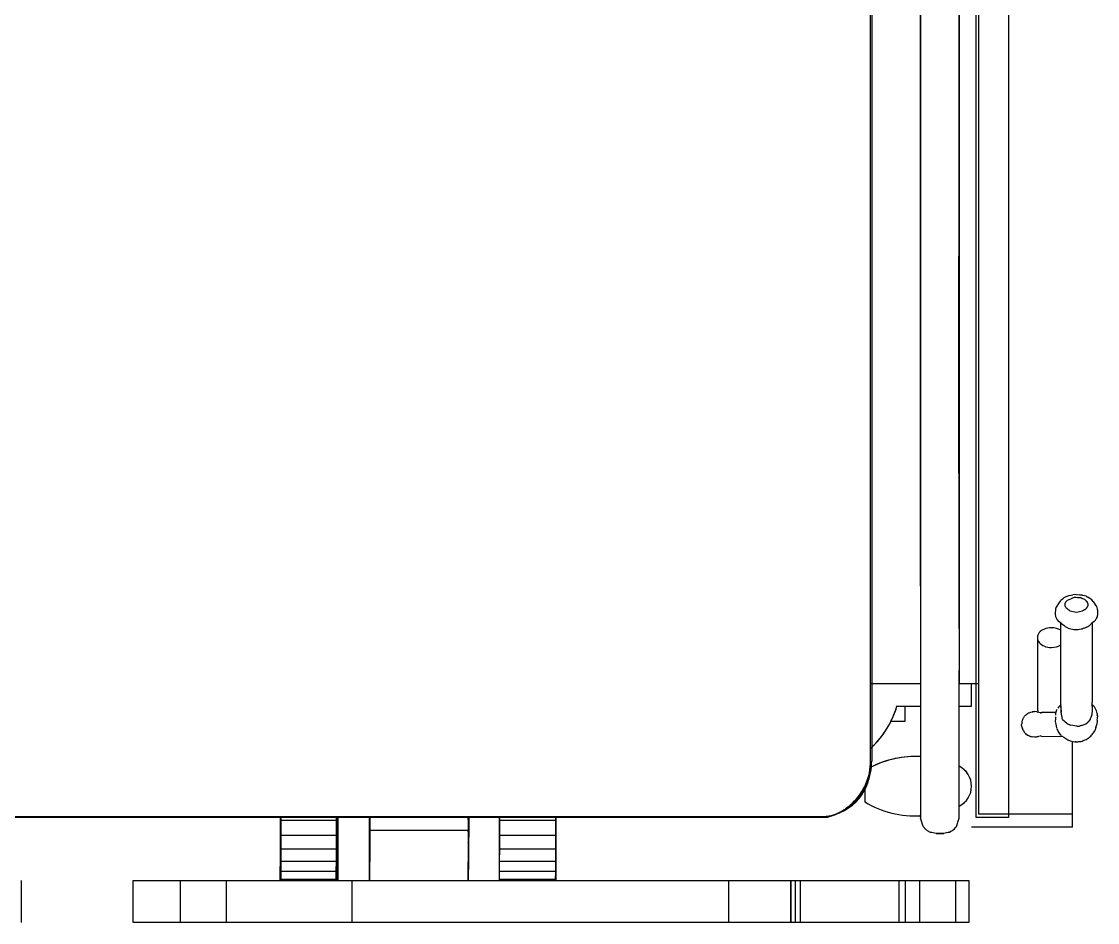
# Model space of a CAD drawing. Extents: x 2733443 to 3206532, y -1516114 to -1264405.
# Drawn here: x 3017812 to 3018648, y -1501226 to -1500525 of the extents above; entities that cross this region are included whole.
import ezdxf

# ---------------------------------------------------------------- set-up
doc = ezdxf.new("R2010")
doc.units = 0
doc.header["$MEASUREMENT"] = 0
doc.linetypes.add('1', pattern=[0, 0, 0])
doc.layers.get('0').update_dxf_attribs({"color": 250, "linetype": '1'})
doc.layers.add('furniture', color=33, linetype='Continuous')

# ---------------------------------------------------------------- blocks, each defined once
blk = doc.blocks.new('EQUIPMENT')
at = {"layer": 'furniture'}
for p, q in [((-13037.21, 2014.16), (-13037.21, 1022.27)), ((-13039.04, 1019.53), (-13039.04, 2006.51)), ((-13013.86, 2006.51), (-13013.86, 1019.53)), ((-13121.48, 1967.51), (-13121.48, 1058.53)), ((-13121.17, 1063.47), (-13121.17, 1962.57)), ((-13120.31, 1962.57), (-13120.31, 1063.47)), ((-13082.27, 1249.35), (-13082.27, 1654.14)), ((-13082.27, 1654.14), (-13082.27, 1629.46)), ((-13082.27, 1629.46), (-13082.27, 1654.14)), ((-13082.27, 1654.14), (-13082.27, 1270.88)), ((-13082.27, 1298.03), (-13082.27, 1654.14)), ((-13082.27, 1654.14), (-13082.27, 1222.21)), ((-13082.27, 1592.29), (-13082.27, 1654.14)), ((-13052.32, 1654.14), (-13052.32, 1603.98)), ((-13052.32, 1270.88), (-13052.32, 1654.14)), ((-13052.32, 1654.14), (-13052.32, 1249.35)), ((-13052.32, 1602.49), (-13052.32, 1654.14)), ((-13052.32, 1654.14), (-13052.32, 1592.29)), ((-13052.32, 1228.14), (-13052.32, 1654.11)), ((-13082.27, 1643.29), (-13082.27, 1612.48)), ((-13052.38, 1608.67), (-13052.32, 1634.18)), ((-13052.32, 1634.18), (-13052.38, 1303.95)), ((-13082.27, 1629.46), (-13082.27, 1604.79)), ((-13082.27, 1604.79), (-13082.27, 1629.46)), ((-13082.27, 1612.48), (-13082.27, 1302.66)), ((-13082.27, 1607.74), (-13082.27, 1594.26)), ((-13082.27, 1288.32), (-13082.27, 1607.74)), ((-13052.45, 1304.16), (-13052.38, 1608.67)), ((-13082.27, 1604.79), (-13082.27, 1602.78)), ((-13082.27, 1602.78), (-13082.27, 1604.79)), ((-13082.27, 1602.78), (-13082.27, 1600.77)), ((-13082.27, 1600.77), (-13082.27, 1602.78)), ((-13082.27, 1600.77), (-13082.27, 1598.76)), ((-13082.27, 1598.76), (-13082.27, 1600.77)), ((-13082.27, 1598.76), (-13082.27, 1596.75)), ((-13082.27, 1596.75), (-13082.27, 1598.76)), ((-13052.32, 1603.98), (-13052.32, 1274.82)), ((-13052.32, 1271.85), (-13052.32, 1602.49)), ((-13082.27, 1594.26), (-13082.27, 1301.78)), ((-13082.27, 1251.43), (-13082.27, 1592.29)), ((-13052.32, 1592.29), (-13052.32, 1251.43)), ((-13082.27, 1302.66), (-13082.27, 1271.85)), ((-13082.27, 1301.78), (-13082.27, 1288.3)), ((-13082.27, 1220.92), (-13082.27, 1298.03)), ((-13052.49, 1287.31), (-13052.45, 1304.16)), ((-13052.38, 1303.95), (-13052.45, 1253.76)), ((-13082.27, 1247.9), (-13082.27, 1288.32)), ((-13082.27, 1288.3), (-13082.27, 1274.82)), ((-13082.27, 1274.82), (-13082.27, 1247.88)), ((-13082.27, 1271.85), (-13082.27, 1209.41)), ((-13052.32, 1247.88), (-13052.32, 1274.82)), ((-13052.32, 1274.82), (-13052.32, 1234.43)), ((-13052.32, 1274.82), (-13052.32, 1261.35)), ((-13052.32, 1251.02), (-13052.32, 1271.85)), ((-13082.27, 1270.88), (-13082.27, 1199.47)), ((-13052.32, 1166.61), (-13052.32, 1270.88)), ((-13052.32, 1261.35), (-13052.32, 1247.87)), ((-13082.27, 1199.47), (-13082.27, 1251.43)), ((-13082.27, 1199.47), (-13082.27, 1249.35)), ((-13082.27, 1207.47), (-13082.27, 1247.9)), ((-13082.27, 1247.88), (-13082.27, 1220.94)), ((-13052.32, 1251.43), (-13052.32, 1194.38)), ((-13052.32, 1230.19), (-13052.32, 1251.02)), ((-13052.32, 1249.35), (-13052.32, 1123.56)), ((-13052.32, 1220.94), (-13052.32, 1247.88)), ((-13052.32, 1247.87), (-13052.32, 1234.39)), ((-13052.32, 1234.43), (-13052.32, 1194.04)), ((-13052.32, 1234.39), (-13052.32, 1220.92)), ((-13052.32, 1209.36), (-13052.32, 1230.19)), ((-13082.27, 1222.21), (-13082.27, 1199.47)), ((-13052.39, 1229.41), (-13052.32, 1229.79)), ((-13052.36, 1226.02), (-13052.38, 1225.2)), ((-13052.34, 1227.08), (-13052.36, 1226.02)), ((-13052.32, 1228.14), (-13052.34, 1227.08)), ((-13052.32, 1229.79), (-13052.32, 1229.38)), ((-13052.32, 1211.49), (-13052.32, 1229.44)), ((-13052.32, 1229.44), (-13052.32, 1229.11)), ((-13052.32, 1229.38), (-13052.32, 1228.97)), ((-13052.32, 1229.11), (-13052.32, 1228.79)), ((-13052.32, 1228.97), (-13052.32, 1228.55)), ((-13052.32, 1228.79), (-13052.32, 1228.46)), ((-13052.32, 1228.55), (-13052.32, 1228.14)), ((-13052.32, 1228.46), (-13052.32, 1228.14)), ((-13052.32, 1228.14), (-13052.32, 1211)), ((-13052.32, 1222.19), (-13052.32, 1227.08)), ((-13052.32, 1227.08), (-13052.32, 1211)), ((-13052.32, 1210.52), (-13052.32, 1227.08)), ((-13052.32, 1166.61), (-13052.32, 1222.19)), ((-13082.27, 1220.94), (-13082.27, 1199.47)), ((-13082.27, 1199.47), (-13082.27, 1220.92)), ((-13052.32, 1194), (-13052.32, 1220.94)), ((-13052.32, 1220.92), (-13052.32, 1191.4)), ((-13082.27, 1209.41), (-13082.27, 1199.47)), ((-13082.27, 1199.47), (-13082.27, 1207.47)), ((-13052.32, 1193.55), (-13052.32, 1211.49)), ((-13052.32, 1211), (-13052.32, 1193.87)), ((-13052.32, 1211), (-13052.32, 1193.87)), ((-13052.32, 1192.9), (-13052.32, 1210.52)), ((-13052.32, 1188.53), (-13052.32, 1209.36)), ((-13082.27, 1199.47), (-13082.27, 1190.05)), ((-13082.27, 1190.05), (-13082.27, 1180.64)), ((-13052.32, 1194.38), (-13052.32, 1166.61)), ((-13052.32, 1194.04), (-13052.32, 1166.61)), ((-13052.32, 1167.05), (-13052.32, 1194)), ((-13052.32, 1193.87), (-13052.32, 1176.74)), ((-13052.32, 1193.87), (-13052.32, 1176.74)), ((-13052.32, 1175.61), (-13052.32, 1193.55)), ((-13052.32, 1175.28), (-13052.32, 1192.9)), ((-13052.32, 1191.4), (-13052.32, 1166.61)), ((-13052.32, 1166.61), (-13052.32, 1188.53)), ((-12973, 1188.75), (-12974.66, 1186.79)), ((-12973, 1188.75), (-12971.53, 1189.98)), ((-12970.96, 1190.29), (-12971.53, 1189.98)), ((-12970.39, 1190.6), (-12970.96, 1190.29)), ((-12969.82, 1190.91), (-12970.39, 1190.6)), ((-12969.25, 1191.22), (-12969.82, 1190.91)), ((-12966.51, 1192.29), (-12969.25, 1191.22)), ((-12968.58, 1188.06), (-12968.36, 1188.31)), ((-12966.98, 1188.89), (-12968.36, 1188.31)), ((-12965.61, 1189.48), (-12966.98, 1188.89)), ((-12966.51, 1192.29), (-12963.91, 1192.8)), ((-12964.23, 1190.06), (-12965.61, 1189.48)), ((-12962.86, 1190.64), (-12964.23, 1190.06)), ((-12961.36, 1192.99), (-12963.91, 1192.8)), ((-12961.55, 1190.55), (-12962.86, 1190.64)), ((-12960.25, 1190.47), (-12961.55, 1190.55)), ((-12961.36, 1192.99), (-12958.73, 1192.71)), ((-12958.94, 1190.39), (-12960.25, 1190.47)), ((-12957.64, 1190.3), (-12958.94, 1190.39)), ((-12958.05, 1192.59), (-12958.73, 1192.71)), ((-12957.37, 1192.48), (-12958.05, 1192.59)), ((-12956.9, 1189.97), (-12957.64, 1190.3)), ((-12956.69, 1192.36), (-12957.37, 1192.48)), ((-12956.16, 1189.64), (-12956.9, 1189.97)), ((-12956.02, 1192.24), (-12956.69, 1192.36)), ((-12955.42, 1189.32), (-12956.16, 1189.64)), ((-12953.63, 1191.61), (-12956.02, 1192.24)), ((-12954.68, 1188.99), (-12955.42, 1189.32)), ((-12954.68, 1188.99), (-12954.42, 1188.77)), ((-12954.42, 1188.77), (-12954.16, 1188.55)), ((-12954.16, 1188.55), (-12953.89, 1188.34)), ((-12953.89, 1188.34), (-12953.63, 1188.12)), ((-12953.63, 1191.61), (-12952.18, 1190.86)), ((-12953.63, 1188.12), (-12953.44, 1187.89)), ((-12951.56, 1190.44), (-12952.18, 1190.86)), ((-12951.56, 1190.44), (-12951.04, 1190.23)), ((-12950.65, 1189.81), (-12951.41, 1190.34)), ((-12951.04, 1190.23), (-12950.74, 1189.88)), ((-12949.88, 1189.29), (-12950.65, 1189.81)), ((-12949.12, 1188.76), (-12949.88, 1189.29)), ((-12948.12, 1187.44), (-12949.12, 1188.76)), ((-13082.27, 1180.64), (-13082.27, 1171.22)), ((-13052.43, 1180.49), (-13052.38, 1174.83)), ((-12977.43, 1177.43), (-12977.21, 1182.22)), ((-12977.21, 1182.22), (-12977.01, 1182.72)), ((-12977.01, 1182.72), (-12976.83, 1183.13)), ((-12974.66, 1186.79), (-12976.83, 1183.13)), ((-12969.94, 1185.03), (-12969.9, 1185.31)), ((-12969.9, 1184.75), (-12969.94, 1185.03)), ((-12969.9, 1185.31), (-12969.86, 1185.6)), ((-12969.85, 1184.48), (-12969.9, 1184.75)), ((-12969.86, 1185.6), (-12969.82, 1185.88)), ((-12969.81, 1184.2), (-12969.85, 1184.48)), ((-12969.82, 1185.88), (-12969.77, 1186.17)), ((-12969.76, 1183.93), (-12969.81, 1184.2)), ((-12969.77, 1186.17), (-12969.64, 1186.45)), ((-12969.65, 1183.68), (-12969.76, 1183.93)), ((-12969.53, 1183.43), (-12969.65, 1183.68)), ((-12969.64, 1186.45), (-12969.51, 1186.73)), ((-12969.41, 1183.18), (-12969.53, 1183.43)), ((-12969.51, 1186.73), (-12969.37, 1187.01)), ((-12969.3, 1182.93), (-12969.41, 1183.18)), ((-12969.37, 1187.01), (-12969.24, 1187.29)), ((-12969.3, 1182.93), (-12968.51, 1182.3)), ((-12969.24, 1187.29), (-12969.02, 1187.54)), ((-12969.02, 1187.54), (-12968.8, 1187.8)), ((-12968.8, 1187.8), (-12968.58, 1188.06)), ((-12968.51, 1182.3), (-12967.72, 1181.66)), ((-12967.72, 1181.66), (-12966.93, 1181.03)), ((-12966.93, 1181.03), (-12966.15, 1180.4)), ((-12966.15, 1180.4), (-12964.87, 1180.14)), ((-12964.87, 1180.14), (-12963.59, 1179.89)), ((-12963.59, 1179.89), (-12962.31, 1179.63)), ((-12959.86, 1179.6), (-12958.69, 1179.82)), ((-12958.69, 1179.82), (-12957.51, 1180.04)), ((-12957.51, 1180.04), (-12956.34, 1180.27)), ((-12956, 1180.44), (-12956.34, 1180.27)), ((-12955.67, 1180.61), (-12956, 1180.44)), ((-12955.33, 1180.78), (-12955.67, 1180.61)), ((-12954.99, 1180.95), (-12955.33, 1180.78)), ((-12954.7, 1181.16), (-12954.99, 1180.95)), ((-12954.41, 1181.38), (-12954.7, 1181.16)), ((-12954.12, 1181.6), (-12954.41, 1181.38)), ((-12953.83, 1181.82), (-12954.12, 1181.6)), ((-12953.61, 1182.07), (-12953.83, 1181.82)), ((-12953.39, 1182.33), (-12953.61, 1182.07)), ((-12953.44, 1187.89), (-12953.26, 1187.66)), ((-12953.17, 1182.59), (-12953.39, 1182.33)), ((-12953.26, 1187.66), (-12953.07, 1187.43)), ((-12952.95, 1182.84), (-12953.17, 1182.59)), ((-12953.07, 1187.43), (-12952.89, 1187.2)), ((-12952.81, 1183.12), (-12952.95, 1182.84)), ((-12952.89, 1187.2), (-12952.77, 1186.95)), ((-12952.68, 1183.4), (-12952.81, 1183.12)), ((-12952.77, 1186.95), (-12952.65, 1186.7)), ((-12952.55, 1183.68), (-12952.68, 1183.4)), ((-12952.65, 1186.7), (-12952.54, 1186.45)), ((-12952.41, 1183.96), (-12952.55, 1183.68)), ((-12952.54, 1186.45), (-12952.42, 1186.2)), ((-12952.42, 1186.2), (-12952.38, 1185.93)), ((-12952.37, 1184.25), (-12952.41, 1183.96)), ((-12952.38, 1185.93), (-12952.33, 1185.65)), ((-12952.33, 1184.53), (-12952.37, 1184.25)), ((-12952.33, 1185.65), (-12952.29, 1185.38)), ((-12952.29, 1184.82), (-12952.33, 1184.53)), ((-12952.29, 1185.38), (-12952.24, 1185.1)), ((-12952.24, 1185.1), (-12952.29, 1184.82)), ((-12948.12, 1187.44), (-12946.9, 1185.39)), ((-12946.9, 1185.39), (-12945.44, 1183.61)), ((-12945.44, 1183.61), (-12945.07, 1181.67)), ((-12945.07, 1181.67), (-12944.76, 1180.71)), ((-12944.76, 1180.71), (-12944.76, 1177.83)), ((-13052.38, 1174.83), (-13052.32, 1166.61)), ((-13052.32, 1176.74), (-13052.32, 1166.61)), ((-13052.32, 1176.74), (-13052.32, 1166.61)), ((-13052.32, 1166.61), (-13052.32, 1175.61)), ((-13052.32, 1166.61), (-13052.32, 1175.28)), ((-12977.35, 1176.95), (-12977.43, 1177.43)), ((-12977.26, 1176.48), (-12977.35, 1176.95)), ((-12977.18, 1176), (-12977.26, 1176.48)), ((-12977.1, 1175.52), (-12977.18, 1176)), ((-12976.87, 1175.04), (-12977.1, 1175.52)), ((-12976.63, 1174.55), (-12976.87, 1175.04)), ((-12976.4, 1174.07), (-12976.63, 1174.55)), ((-12976.17, 1173.58), (-12976.4, 1174.07)), ((-12974.6, 1171.72), (-12976.17, 1173.58)), ((-12972.43, 1170.06), (-12974.6, 1171.72)), ((-12962.31, 1179.63), (-12961.03, 1179.38)), ((-12961.03, 1179.38), (-12959.86, 1179.6)), ((-12947.25, 1172.05), (-12949.33, 1170.34)), ((-12946.21, 1172.91), (-12947.25, 1172.05)), ((-12946.21, 1172.91), (-12945.79, 1173.95)), ((-12945.59, 1174.44), (-12945.79, 1173.95)), ((-12944.98, 1175.91), (-12945.78, 1173.95)), ((-12945.38, 1174.93), (-12945.59, 1174.44)), ((-12945.18, 1175.42), (-12945.38, 1174.93)), ((-12944.98, 1175.91), (-12945.18, 1175.42)), ((-12944.92, 1176.39), (-12944.98, 1175.91)), ((-12944.87, 1176.87), (-12944.92, 1176.39)), ((-12944.81, 1177.35), (-12944.87, 1176.87)), ((-12944.76, 1177.83), (-12944.81, 1177.35)), ((-13082.27, 1171.22), (-13082.27, 1161.81)), ((-13052.32, 1166.61), (-13052.32, 1167.05)), ((-13052.32, 1166.61), (-13052.32, 1158.4)), ((-12973.34, 1108.87), (-12973.34, 1170.76)), ((-12971.01, 1168.99), (-12972.39, 1170.04)), ((-12970.41, 1168.54), (-12970.81, 1168.85)), ((-12970, 1168.23), (-12970.41, 1168.54)), ((-12969.59, 1167.92), (-12970, 1168.23)), ((-12969.1, 1167.67), (-12969.59, 1167.92)), ((-12968.6, 1167.42), (-12969.1, 1167.67)), ((-12968.1, 1167.17), (-12968.6, 1167.42)), ((-12967.6, 1166.92), (-12968.1, 1167.17)), ((-12967.59, 1166.91), (-12967.6, 1166.92)), ((-12967.6, 1166.92), (-12966.48, 1166.64)), ((-12966.48, 1166.64), (-12965.35, 1166.37)), ((-12965.35, 1166.37), (-12964.22, 1166.09)), ((-12964.22, 1166.09), (-12963.1, 1165.82)), ((-12963.1, 1165.82), (-12962.54, 1165.79)), ((-12962.54, 1165.79), (-12961.98, 1165.77)), ((-12961.98, 1165.77), (-12961.42, 1165.74)), ((-12961.42, 1165.74), (-12960.86, 1165.71)), ((-12960.86, 1165.71), (-12959.74, 1165.87)), ((-12959.74, 1165.87), (-12958.62, 1166.02)), ((-12958.62, 1166.02), (-12957.49, 1166.17)), ((-12957.49, 1166.17), (-12956.37, 1166.32)), ((-12955.83, 1166.51), (-12956.37, 1166.32)), ((-12955.28, 1166.7), (-12955.83, 1166.51)), ((-12954.74, 1166.89), (-12955.28, 1166.7)), ((-12954.2, 1167.08), (-12954.74, 1166.89)), ((-12953.67, 1167.51), (-12954.2, 1167.08)), ((-12953.67, 1167.51), (-12953.29, 1167.67)), ((-12953.29, 1167.67), (-12952.27, 1168.13)), ((-12952.27, 1168.13), (-12950.8, 1169.23)), ((-12949.33, 1170.34), (-12950.8, 1169.23)), ((-12948.84, 1170.74), (-12948.84, 1109.16)), ((-13082.27, 1161.81), (-13082.27, 1152.25)), ((-13052.32, 1158.4), (-13052.32, 1150.19)), ((-12991.52, 1159.48), (-12991.52, 1105.03)), ((-13082.27, 1152.25), (-13082.27, 1142.68)), ((-13052.32, 1150.19), (-13052.32, 1141.99)), ((-13082.27, 1142.68), (-13082.27, 1133.12)), ((-13052.32, 1141.99), (-13052.32, 1133.78)), ((-13082.27, 1133.12), (-13082.27, 1123.56)), ((-13052.32, 1126.71), (-13052.32, 1133.78)), ((-13052.32, 1133.78), (-13052.32, 1123.56)), ((-13052.32, 1133.78), (-13052.32, 1132.37)), ((-13052.32, 1123.56), (-13052.32, 1133.78)), ((-13052.32, 1123.56), (-13052.32, 1133.78)), ((-13052.32, 1133.78), (-13052.32, 1123.56)), ((-13052.32, 1123.56), (-13052.32, 1133.78)), ((-13052.32, 1132.37), (-13052.32, 1123.56)), ((-13082.27, 1123.61), (-13121.48, 1123.61)), ((-13082.27, 1123.61), (-13120.31, 1123.61)), ((-13082.27, 1123.56), (-13082.27, 1111)), ((-13052.32, 1123.56), (-13052.32, 1126.71)), ((-13037.21, 1123.61), (-13052.32, 1123.61)), ((-13039.04, 1123.61), (-13052.32, 1123.61)), ((-13052.32, 1113.88), (-13052.32, 1123.56)), ((-13042.69, 1106.26), (-13042.69, 1123.61)), ((-13052.32, 1104.2), (-13052.32, 1113.88)), ((-13100.71, 1106.26), (-13082.27, 1106.26)), ((-13100.71, 1106.26), (-13082.27, 1106.26)), ((-13094.57, 1106.26), (-13094.57, 1094.09)), ((-13082.27, 1111), (-13082.27, 1098.44)), ((-13052.32, 1106.26), (-13042.69, 1106.26)), ((-13052.32, 1106.26), (-13042.69, 1106.26)), ((-12974.89, 1105.55), (-12975.69, 1104.63)), ((-12974.09, 1106.48), (-12974.89, 1105.55)), ((-12973.35, 1107.34), (-12974.09, 1106.48)), ((-12973.35, 1105.93), (-12973.34, 1108.87)), ((-12973.1, 1104.35), (-12973.35, 1105.93)), ((-12973.1, 1104.35), (-12973.34, 1108.87)), ((-12973.19, 1104.89), (-12973.11, 1101.45)), ((-12948.85, 1106.23), (-12948.86, 1103.46)), ((-12948.85, 1106.23), (-12948.84, 1109.16)), ((-12947.2, 1105.57), (-12948.84, 1107.45)), ((-12945.6, 1102.42), (-12947.2, 1105.57)), ((-13082.27, 1098.44), (-13082.27, 1085.88)), ((-13052.32, 1094.52), (-13052.32, 1104.2)), ((-13002.83, 1096.13), (-13002.91, 1095.95)), ((-13002.75, 1096.32), (-13002.83, 1096.13)), ((-13002.75, 1096.32), (-13002.63, 1096.56)), ((-13002.63, 1096.56), (-13002.35, 1096.99)), ((-13002.35, 1096.99), (-13002.07, 1097.42)), ((-13002.07, 1097.42), (-13001.79, 1097.84)), ((-13001.79, 1097.84), (-13001.51, 1098.27)), ((-12999.23, 1100.33), (-13001.51, 1098.27)), ((-13001.51, 1098.27), (-13000.94, 1098.78)), ((-13000.94, 1098.78), (-13000.37, 1099.3)), ((-13000.37, 1099.3), (-12999.8, 1099.82)), ((-12999.8, 1099.82), (-12999.23, 1100.33)), ((-12999.23, 1100.33), (-12998.35, 1100.84)), ((-12998.35, 1100.84), (-12997.89, 1101.02)), ((-12997.89, 1101.02), (-12997.43, 1101.21)), ((-12997.43, 1101.21), (-12996.97, 1101.39)), ((-12996.97, 1101.39), (-12996.51, 1101.57)), ((-12996.51, 1101.57), (-12995.92, 1101.66)), ((-12993.77, 1101.96), (-12995.58, 1101.79)), ((-12995.58, 1101.79), (-12995.13, 1101.83)), ((-12995.13, 1101.83), (-12994.68, 1101.87)), ((-12994.68, 1101.87), (-12994.22, 1101.92)), ((-12994.22, 1101.92), (-12993.77, 1101.96)), ((-12991.95, 1101.79), (-12993.77, 1101.96)), ((-12991.95, 1101.79), (-12991.02, 1101.57)), ((-12991.02, 1101.57), (-12990.79, 1101.49)), ((-12990.42, 1101.51), (-12987.89, 1101.22)), ((-12987.53, 1101.51), (-12988.94, 1100.4)), ((-12987.53, 1101.51), (-12976.93, 1101.43)), ((-12977.52, 1096.41), (-12977.58, 1094.27)), ((-12977.44, 1097.95), (-12977.52, 1096.41)), ((-12977.33, 1100.25), (-12977.38, 1099.16)), ((-12977.33, 1100.25), (-12977.1, 1100.99)), ((-12977.1, 1100.99), (-12976.88, 1101.74)), ((-12976.88, 1101.74), (-12976.65, 1102.48)), ((-12976.65, 1102.48), (-12976.42, 1103.22)), ((-12976.42, 1103.22), (-12976.02, 1103.91)), ((-12973.11, 1101.45), (-12973.1, 1104.35)), ((-12971.84, 1095.88), (-12973.11, 1101.45)), ((-12950.44, 1095.77), (-12950.09, 1096.62)), ((-12950.09, 1096.63), (-12949.74, 1097.46)), ((-12949.74, 1097.46), (-12949.39, 1098.31)), ((-12949.39, 1098.31), (-12949.04, 1099.16)), ((-12948.86, 1103.46), (-12949.04, 1099.16)), ((-12946.6, 1104.38), (-12946.24, 1103.85)), ((-12946.24, 1103.85), (-12946.15, 1103.5)), ((-12946.24, 1103.85), (-12946.1, 1103.4)), ((-12945.04, 1100.46), (-12945.6, 1102.42)), ((-12945.04, 1100.46), (-12944.82, 1097.89)), ((-12944.97, 1099.7), (-12944.89, 1099.41)), ((-12944.89, 1099.41), (-12944.92, 1099.04)), ((-12944.87, 1098.52), (-12944.89, 1099.41)), ((-12944.89, 1095.28), (-12944.85, 1096.8)), ((-12944.85, 1096.8), (-12944.86, 1097.62)), ((-13094.57, 1094.09), (-13105.93, 1094.09)), ((-13052.32, 1084.83), (-13052.32, 1094.52)), ((-13003.71, 1092.4), (-13003.74, 1091.99)), ((-13003.58, 1090.17), (-13003.74, 1091.99)), ((-13003.67, 1092.82), (-13003.71, 1092.4)), ((-13003.64, 1093.24), (-13003.67, 1092.82)), ((-13003.6, 1093.66), (-13003.64, 1093.24)), ((-13003.47, 1094.14), (-13003.6, 1093.66)), ((-13003.58, 1090.17), (-13003.07, 1088.38)), ((-13003.34, 1094.62), (-13003.47, 1094.14)), ((-13003.21, 1095.1), (-13003.34, 1094.62)), ((-13003.07, 1095.58), (-13003.21, 1095.1)), ((-13002.99, 1095.76), (-13003.07, 1095.58)), ((-13003.07, 1088.38), (-13002.91, 1087.98)), ((-13002.91, 1095.95), (-13002.99, 1095.76)), ((-13002.87, 1087.9), (-13002.91, 1087.98)), ((-13002.83, 1087.81), (-13002.87, 1087.9)), ((-13002.79, 1087.73), (-13002.83, 1087.81)), ((-13002.75, 1087.64), (-13002.79, 1087.73)), ((-12977.58, 1094.27), (-12977.24, 1092.04)), ((-12977.24, 1092.04), (-12976.69, 1089.3)), ((-12976.12, 1088.3), (-12976.35, 1088.78)), ((-12975.71, 1087.47), (-12976.12, 1088.3)), ((-12971.84, 1095.88), (-12970.8, 1094.94)), ((-12970.8, 1094.94), (-12969.76, 1094)), ((-12969.76, 1094), (-12968.72, 1093.06)), ((-12968.72, 1093.06), (-12967.68, 1092.12)), ((-12967.68, 1092.12), (-12965.43, 1091.28)), ((-12960.9, 1090.49), (-12965.43, 1091.28)), ((-12960.9, 1090.49), (-12960.38, 1090.53)), ((-12960.38, 1090.53), (-12959.85, 1090.58)), ((-12959.85, 1090.58), (-12959.32, 1090.62)), ((-12959.32, 1090.62), (-12958.79, 1090.67)), ((-12958.28, 1090.79), (-12958.79, 1090.67)), ((-12957.77, 1090.91), (-12958.28, 1090.79)), ((-12957.26, 1091.04), (-12957.77, 1090.91)), ((-12956.75, 1091.16), (-12957.26, 1091.04)), ((-12954.04, 1092.12), (-12956.75, 1091.16)), ((-12954.04, 1092.12), (-12952.31, 1093.7)), ((-12950.44, 1095.77), (-12952.31, 1093.7)), ((-12945.95, 1089.51), (-12946.84, 1086.91)), ((-12945.95, 1089.51), (-12945.15, 1091.78)), ((-12944.89, 1095.28), (-12945.15, 1091.78)), ((-13082.27, 1085.88), (-13082.27, 1073.31)), ((-13052.32, 1067.96), (-13052.32, 1084.83)), ((-13002.63, 1087.4), (-13002.75, 1087.64)), ((-13002.63, 1087.4), (-13001.51, 1085.69)), ((-13000.82, 1084.93), (-13001.51, 1085.69)), ((-13000.82, 1084.93), (-12999.23, 1083.63)), ((-13000.06, 1084.24), (-13000.29, 1084.49)), ((-12999.76, 1084.06), (-13000.06, 1084.24)), ((-12999.23, 1083.63), (-12998.32, 1083.27)), ((-12998.09, 1083.09), (-12998.75, 1083.47)), ((-12998.32, 1083.27), (-12997.41, 1082.9)), ((-12997.44, 1082.7), (-12998.09, 1083.09)), ((-12997.21, 1082.63), (-12997.44, 1082.7)), ((-12997.41, 1082.9), (-12996.49, 1082.54)), ((-12996.98, 1082.55), (-12997.21, 1082.63)), ((-12996.74, 1082.47), (-12996.98, 1082.55)), ((-12996.51, 1082.39), (-12996.74, 1082.47)), ((-12996.09, 1082.33), (-12996.51, 1082.39)), ((-12996.49, 1082.54), (-12995.58, 1082.17)), ((-12993.77, 1082), (-12995.58, 1082.17)), ((-12991.95, 1082.17), (-12993.77, 1082)), ((-12993.31, 1082.05), (-12993.77, 1082)), ((-12992.86, 1082.09), (-12993.31, 1082.05)), ((-12992.41, 1082.13), (-12992.86, 1082.09)), ((-12991.95, 1082.17), (-12992.41, 1082.13)), ((-12991.02, 1082.39), (-12991.95, 1082.17)), ((-12990.56, 1082.57), (-12991.02, 1082.39)), ((-12990.1, 1082.75), (-12990.56, 1082.57)), ((-12989.59, 1083.44), (-12988.99, 1083.15)), ((-12988.99, 1083.15), (-12987.53, 1082.45)), ((-12987.53, 1082.45), (-12972.55, 1082.88)), ((-12975.31, 1086.64), (-12975.71, 1087.47)), ((-12974.9, 1085.8), (-12975.31, 1086.64)), ((-12974.31, 1085.08), (-12974.9, 1085.8)), ((-12973.72, 1084.36), (-12974.31, 1085.08)), ((-12973.14, 1083.64), (-12973.72, 1084.36)), ((-12972.81, 1083.23), (-12973.14, 1083.64)), ((-12972.62, 1082.93), (-12970.98, 1081.96)), ((-12970.98, 1081.96), (-12969.34, 1080.99)), ((-12969.34, 1080.99), (-12967.7, 1080.03)), ((-12967.7, 1080.03), (-12966.06, 1079.06)), ((-12956.74, 1079.02), (-12955.92, 1079.3)), ((-12955.92, 1079.3), (-12955.1, 1079.59)), ((-12955.1, 1079.59), (-12954.28, 1079.87)), ((-12954.28, 1079.87), (-12953.53, 1080.32)), ((-12953.53, 1080.32), (-12952.79, 1080.77)), ((-12952.79, 1080.77), (-12952.04, 1081.22)), ((-12952.04, 1081.22), (-12951.3, 1081.67)), ((-12951.3, 1081.67), (-12950.67, 1082.26)), ((-12950.67, 1082.26), (-12950.05, 1082.86)), ((-12950.05, 1082.86), (-12949.42, 1083.45)), ((-12949.42, 1083.45), (-12948.79, 1084.05)), ((-12948.79, 1084.05), (-12948.3, 1084.76)), ((-12948.3, 1084.76), (-12947.81, 1085.48)), ((-12947.81, 1085.48), (-12947.32, 1086.19)), ((-12947.32, 1086.19), (-12946.84, 1086.91)), ((-13082.27, 1073.31), (-13082.27, 1070.56)), ((-12966.06, 1079.06), (-12964.8, 1078.87)), ((-12964.8, 1078.87), (-12963.54, 1078.69)), ((-12964.3, 1022.27), (-12964.3, 1078.8)), ((-12964.3, 1011.89), (-12964.3, 1078.8)), ((-12963.54, 1078.69), (-12962.28, 1078.51)), ((-12962.28, 1078.51), (-12961.02, 1078.33)), ((-12961.52, 1078.32), (-12961.89, 1078.45)), ((-12961.23, 1078.36), (-12961.52, 1078.32)), ((-12961.02, 1078.33), (-12960.15, 1078.43)), ((-12960.15, 1078.43), (-12959.29, 1078.53)), ((-12959.29, 1078.53), (-12958.42, 1078.64)), ((-12958.42, 1078.64), (-12957.56, 1078.74)), ((-12957.56, 1078.74), (-12956.74, 1079.02)), ((-13082.27, 1070.56), (-13082.27, 1067.81)), ((-13082.27, 1067.81), (-13082.27, 1065.06)), ((-13082.27, 1065.06), (-13082.27, 1062.3)), ((-13052.32, 1062.61), (-13052.32, 1067.96)), ((-13052.32, 1057.26), (-13052.32, 1062.61)), ((-13082.27, 1062.3), (-13082.27, 1059.71)), ((-13082.27, 1059.71), (-13082.27, 1057.12)), ((-13082.27, 1057.71), (-13082.23, 1057.12)), ((-13082.27, 1057.12), (-13082.27, 1054.52)), ((-13082.27, 1054.52), (-13082.27, 1051.93)), ((-13052.32, 1051.91), (-13052.32, 1057.26)), ((-13082.27, 1051.93), (-13082.27, 1049.58)), ((-13082.27, 1049.58), (-13082.27, 1047.24)), ((-13082.27, 1047.24), (-13082.27, 1044.9)), ((-13052.32, 1047.54), (-13052.32, 1051.91)), ((-13052.32, 1043.16), (-13052.32, 1047.54)), ((-13127.7, 1038.54), (-13125.57, 1042.03)), ((-13127.34, 1039.47), (-13127, 1039.47)), ((-13126.24, 1040.74), (-13127, 1039.47)), ((-13127, 1039.47), (-13126.83, 1039.47)), ((-13126.83, 1039.47), (-13126.36, 1040.22)), ((-13126.36, 1040.22), (-13125.91, 1040.97)), ((-13125.52, 1042.03), (-13126.24, 1040.74)), ((-13125.91, 1040.97), (-13125.32, 1040.97)), ((-13125.76, 1042.5), (-13125.76, 1042.03)), ((-13125.57, 1042.03), (-13125.76, 1042.03)), ((-13125.64, 1040.97), (-13125.64, 1031.66)), ((-13125.57, 1042.03), (-13125.56, 1042.85)), ((-13125.52, 1042.92), (-13125.52, 1042.19)), ((-13125.52, 1042.19), (-13125.52, 1042.03)), ((-13125.32, 1042.03), (-13125.52, 1042.03)), ((-13125.32, 1040.97), (-13125.32, 1042.03)), ((-13125.31, 1042.19), (-13125.31, 1043.31)), ((-13082.27, 1044.9), (-13082.27, 1042.55)), ((-13082.27, 1042.55), (-13082.27, 1040.52)), ((-13082.27, 1040.52), (-13082.27, 1038.49)), ((-13082.27, 1038.49), (-13082.27, 1036.46)), ((-13052.32, 1038.79), (-13052.32, 1043.16)), ((-13052.32, 1034.41), (-13052.32, 1038.79)), ((-13133.09, 1031.98), (-13130.84, 1034.42)), ((-13130.84, 1034.42), (-13128.94, 1036.79)), ((-13082.27, 1036.46), (-13082.27, 1034.42)), ((-13082.27, 1034.42), (-13082.27, 1031.57)), ((-13082.27, 1031.57), (-13082.27, 1028.72)), ((-13052.32, 1032.77), (-13052.32, 1034.41)), ((-13052.32, 1031.12), (-13052.32, 1032.77)), ((-13052.32, 1029.47), (-13052.32, 1031.12)), ((-13052.32, 1027.83), (-13052.32, 1029.47)), ((-13145.42, 1023.13), (-13145.4, 1023.13)), ((-13137.54, 1028.03), (-13137.21, 1028.29)), ((-13082.27, 1028.72), (-13082.27, 1025.87)), ((-13082.27, 1025.87), (-13082.27, 1023.02)), ((-13082.27, 1023.02), (-13082.27, 1022.04)), ((-13082.27, 1022.04), (-13082.27, 1021.06)), ((-13082.27, 1020.08), (-13082.27, 1021.71)), ((-13082.27, 1021.06), (-13082.27, 1020.09)), ((-13052.34, 1025.42), (-13052.32, 1025.7)), ((-13052.32, 1026.62), (-13052.32, 1027.83)), ((-13052.32, 1025.42), (-13052.32, 1026.62)), ((-13052.32, 1024.21), (-13052.32, 1025.42)), ((-13052.32, 1023.01), (-13052.32, 1024.21)), ((-13052.32, 1022.27), (-13052.32, 1023.01)), ((-13052.32, 1021.54), (-13052.32, 1022.27)), ((-13052.32, 1020.81), (-13052.32, 1021.54)), ((-13052.32, 1020.07), (-13052.32, 1020.81)), ((-13037.21, 1022.27), (-12964.3, 1022.27)), ((-14973.72, 1020.41), (-13159.6, 1020.41)), ((-13836.15, 1019.91), (-13154.92, 1019.91)), ((-13579.99, 1005.85), (-13579.96, 1017.49)), ((-13579.96, 1017.49), (-13579.95, 1019.91)), ((-13579.96, 1017.49), (-13536.39, 1017.49)), ((-13579.52, 970.53), (-13579.52, 1020.41)), ((-13536.43, 1005.85), (-13536.39, 1017.49)), ((-13536.39, 1017.49), (-13536.39, 1019.91)), ((-13536.3, 1014.66), (-13536.34, 1001.23)), ((-13536.29, 1019.91), (-13536.3, 1014.66)), ((-13535.52, 1020.41), (-13535.52, 970.53)), ((-13510.75, 970.53), (-13510.75, 1020.41)), ((-13433.77, 970.53), (-13433.77, 1020.41)), ((-13433.55, 994.79), (-13433.46, 1013.67)), ((-13409.79, 970.53), (-13409.79, 1020.41)), ((-13409.54, 1005.85), (-13409.5, 1017.49)), ((-13409.5, 1017.49), (-13409.5, 1019.91)), ((-13409.5, 1017.49), (-13365.93, 1017.49)), ((-13365.93, 1017.49), (-13365.97, 1005.85)), ((-13365.93, 1019.91), (-13365.93, 1017.49)), ((-13365.89, 1001.23), (-13365.84, 1014.66)), ((-13365.84, 1014.66), (-13365.83, 1019.91)), ((-13365.78, 970.53), (-13365.78, 1020.41)), ((-13154.25, 1019.91), (-13154.92, 1019.91)), ((-13082.27, 1020.09), (-13082.27, 1019.11)), ((-13081.78, 1017.47), (-13082.27, 1019.11)), ((-13081.29, 1015.84), (-13081.78, 1017.47)), ((-13080.8, 1014.2), (-13081.29, 1015.84)), ((-13080.31, 1012.56), (-13080.8, 1014.2)), ((-13080.31, 1012.56), (-13078.28, 1010.25)), ((-13055.14, 1011.69), (-13054.27, 1012.56)), ((-13054.27, 1012.56), (-13053.78, 1014.2)), ((-13053.78, 1014.2), (-13053.55, 1014.96)), ((-13053.55, 1014.96), (-13053.29, 1015.84)), ((-13053.29, 1015.84), (-13052.8, 1017.47)), ((-13052.8, 1017.47), (-13052.32, 1019.11)), ((-13052.32, 1019.83), (-13052.32, 1020.07)), ((-13052.32, 1019.59), (-13052.32, 1019.83)), ((-13052.32, 1019.35), (-13052.32, 1019.59)), ((-13052.32, 1019.11), (-13052.32, 1019.35)), ((-13013.86, 1019.53), (-13039.04, 1019.53)), ((-13580.05, 995.12), (-13579.99, 1005.85)), ((-13579.99, 1005.85), (-13536.43, 1005.85)), ((-13536.48, 995.12), (-13536.43, 1005.85)), ((-13510.43, 1009.79), (-13434.15, 1009.79)), ((-13434.15, 1009.79), (-13434.01, 1009.79)), ((-13409.59, 995.12), (-13409.54, 1005.85)), ((-13409.54, 1005.85), (-13365.97, 1005.85)), ((-13365.97, 1005.85), (-13366.03, 995.12)), ((-13078.28, 1010.25), (-13077.8, 1009.86)), ((-13077.8, 1009.86), (-13077.32, 1009.48)), ((-13077.32, 1009.48), (-13076.84, 1009.09)), ((-13074.7, 1007.97), (-13076.84, 1009.09)), ((-13073.59, 1007.76), (-13074.7, 1007.97)), ((-13072.49, 1007.55), (-13073.59, 1007.76)), ((-13071.39, 1007.34), (-13072.49, 1007.55)), ((-13070.29, 1007.13), (-13071.39, 1007.34)), ((-13068.79, 1007.13), (-13070.29, 1007.13)), ((-13070.29, 1007.13), (-13068.79, 1007.13)), ((-13067.29, 1007.13), (-13068.79, 1007.13)), ((-13068.79, 1007.13), (-13067.29, 1007.13)), ((-13065.79, 1007.13), (-13067.29, 1007.13)), ((-13067.29, 1007.13), (-13065.79, 1007.13)), ((-13064.3, 1007.13), (-13065.79, 1007.13)), ((-13065.79, 1007.13), (-13064.3, 1007.13)), ((-13063.19, 1007.34), (-13064.3, 1007.13)), ((-13062.09, 1007.55), (-13063.19, 1007.34)), ((-13060.99, 1007.76), (-13062.09, 1007.55)), ((-13059.89, 1007.97), (-13060.99, 1007.76)), ((-13058.87, 1008.64), (-13059.89, 1007.97)), ((-13057.74, 1009.09), (-13058.87, 1008.64)), ((-13057.74, 1009.09), (-13056.87, 1009.95)), ((-13056.87, 1009.95), (-13056, 1010.82)), ((-13056, 1010.82), (-13055.14, 1011.69)), ((-12964.3, 1011.89), (-13042.69, 1011.89)), ((-13536.34, 1001.23), (-13536.4, 988.85)), ((-13510.65, 970.53), (-13510.26, 999.78)), ((-13433.98, 999.78), (-13434.37, 970.53)), ((-13365.95, 988.85), (-13365.89, 1001.23)), ((-13580.12, 985.63), (-13580.05, 995.12)), ((-13580.05, 995.12), (-13536.48, 995.12)), ((-13536.55, 985.63), (-13536.48, 995.12)), ((-13536.4, 988.85), (-13536.48, 977.9)), ((-13409.66, 985.63), (-13409.59, 995.12)), ((-13409.59, 995.12), (-13366.03, 995.12)), ((-13366.03, 995.12), (-13366.1, 985.63)), ((-13366.03, 977.9), (-13365.95, 988.85)), ((-13580.2, 977.67), (-13580.12, 985.63)), ((-13580.12, 985.63), (-13536.55, 985.63)), ((-13536.63, 977.67), (-13536.55, 985.63)), ((-13433.83, 970.53), (-13433.61, 987.08)), ((-13409.74, 977.67), (-13409.66, 985.63)), ((-13409.66, 985.63), (-13366.1, 985.63)), ((-13366.1, 985.63), (-13366.18, 977.67)), ((-13781.34, 937.86), (-13781.34, 970.53)), ((-13694.48, 970.53), (-13044.69, 970.53)), ((-13694.48, 937.86), (-13694.48, 970.53)), ((-13658.15, 970.53), (-13658.15, 937.86)), ((-13658.15, 970.53), (-13649.32, 970.53)), ((-13649.32, 970.53), (-13622.28, 970.53)), ((-13622.28, 970.53), (-13524.57, 970.53)), ((-13622.28, 970.53), (-13622.28, 937.86)), ((-13580.32, 970.53), (-13580.29, 971.48)), ((-13580.29, 971.48), (-13580.2, 977.67)), ((-13580.29, 971.48), (-13536.73, 971.48)), ((-13580.2, 977.67), (-13536.63, 977.67)), ((-13536.75, 970.53), (-13536.73, 971.48)), ((-13536.73, 971.48), (-13536.63, 977.67)), ((-13536.48, 977.9), (-13536.56, 970.53)), ((-13524.57, 970.53), (-13231.39, 970.53)), ((-13524.57, 970.53), (-13524.57, 937.86)), ((-13409.86, 970.53), (-13409.84, 971.48)), ((-13409.84, 971.48), (-13409.74, 977.67)), ((-13409.84, 971.48), (-13366.27, 971.48)), ((-13409.74, 977.67), (-13366.18, 977.67)), ((-13366.27, 971.48), (-13366.29, 970.53)), ((-13366.18, 977.67), (-13366.27, 971.48)), ((-13366.1, 970.53), (-13366.03, 977.9)), ((-13231.39, 970.53), (-13218.01, 970.53)), ((-13231.39, 937.86), (-13231.39, 970.53)), ((-13218.01, 970.53), (-13207.31, 970.53)), ((-13207.31, 970.53), (-13187.52, 970.53)), ((-13187.52, 970.53), (-13183.25, 970.53)), ((-13183.25, 970.53), (-13179.82, 970.53)), ((-13183.25, 970.53), (-13183.25, 937.86)), ((-13183.23, 937.86), (-13183.23, 970.53)), ((-13179.82, 970.53), (-13175.89, 970.53)), ((-13179.82, 970.53), (-13179.82, 937.86)), ((-13175.89, 970.53), (-13099.29, 970.53)), ((-13175.89, 970.53), (-13175.89, 937.86)), ((-13099.29, 970.53), (-13094.42, 970.53)), ((-13099.29, 970.53), (-13099.29, 937.86)), ((-13094.42, 970.53), (-13090.93, 970.53)), ((-13094.42, 970.53), (-13094.42, 937.86)), ((-13090.93, 970.53), (-13083.03, 970.53)), ((-13083.03, 970.53), (-13054.93, 970.53)), ((-13083.03, 970.53), (-13083.03, 937.86)), ((-13054.93, 937.86), (-13054.93, 970.53)), ((-13044.69, 970.53), (-13044.69, 937.86)), ((-13044.69, 937.86), (-13694.48, 937.86)), ((-13649.32, 937.86), (-13658.15, 937.86)), ((-13622.28, 937.86), (-13649.32, 937.86)), ((-13524.57, 937.86), (-13622.28, 937.86)), ((-13231.39, 937.86), (-13524.57, 937.86)), ((-13218.01, 937.86), (-13231.39, 937.86)), ((-13207.31, 937.86), (-13218.01, 937.86)), ((-13187.52, 937.86), (-13207.31, 937.86)), ((-13183.25, 937.86), (-13187.52, 937.86)), ((-13179.82, 937.86), (-13183.25, 937.86)), ((-13175.89, 937.86), (-13179.82, 937.86)), ((-13099.29, 937.86), (-13175.89, 937.86)), ((-13094.42, 937.86), (-13099.29, 937.86)), ((-13090.93, 937.86), (-13094.42, 937.86)), ((-13083.03, 937.86), (-13090.93, 937.86)), ((-13054.93, 937.86), (-13083.03, 937.86))]:
    blk.add_line(p, q, dxfattribs=at)
for centre, radius, start, end in [((-13167.46, 1125.14), 69.37, 311.51708, 344.21289), ((-13167.46, 1125.14), 69.37, 312.97148, 344.21289), ((-13086.11, 990.18), 76.83, 87.13113, 117.4101), ((-13086.11, 990.18), 76.83, 87.10924, 117.04227), ((-13159.6, 1058.53), 38.12, 270, 0), ((-13060.04, 1043.86), 17.35, 296.42332, 63.57668), ((-13060.04, 1043.86), 17.35, 296.6022, 63.3978), ((-13086.11, 1097.54), 76.83, 239.03496, 272.89076), ((-13086.11, 1097.54), 76.83, 239.03496, 272.86887)]:
    blk.add_arc(centre, radius, start, end, dxfattribs=at)
for centre, major_axis, ratio, start_param, end_param in [((-12980.63, 1159.48), (10.89, 0), 0.707107, 1.570796, 4.712389), ((-12980.63, 1159.48), (10.89, 0), 0.707107, 7.120822, 7.853982), ((-12980.63, 1159.48), (10.89, 0), 0.707107, 4.712389, 5.445549), ((-12980.63, 1105.03), (10.89, 0), 0.999998, 3.141593, 3.466476), ((-13166.13, 1063.47), (0, -44.96), 0.999962, 0.757272, 1.570796), ((-13165.28, 1063.47), (0, -44.96), 0.999962, 0.757272, 1.570796), ((-13165.28, 1063.47), (0, -44.96), 0.999962, 1.01756, 1.073502), ((-13164.83, 1063.47), (0, -44.96), 0.999962, 1.046561, 1.073502), ((-13165.28, 1063.47), (0, -44.96), 0.999962, 0.813165, 0.914126), ((-13165.28, 1063.47), (0, -44.96), 0.999962, 0.457425, 0.467801), ((-13510.43, 1020.68), (0, 10.89), 0.008727, 1.642759, 3.141593), ((-13434.15, 1020.68), (0, -10.89), 0.008727, 4.784352, 6.283185), ((-13433.62, 1024.23), (0, -21.78), 0.008727, 1.064651, 1.370205), ((-13510.29, 1004.35), (0, -5.45), 0.008727, 0.575959, 3.141593), ((-13434.01, 1004.35), (0, -5.45), 0.008727, 0.575959, 3.141593), ((-13433.72, 1005.35), (0, -21.78), 0.008727, 0.575959, 1.064651)]:
    blk.add_ellipse(centre, major_axis=major_axis, ratio=ratio, start_param=start_param, end_param=end_param, dxfattribs=at)
for points, knots in [([(-13154.92, 1019.91), (-13154.82, 1019.91), (-13154.6, 1019.93), (-13154.19, 1020.04), (-13153.8, 1020.17), (-13153.49, 1020.28), (-13153.31, 1020.35), (-13153.16, 1020.4), (-13153.02, 1020.46), (-13152.81, 1020.53), (-13152.42, 1020.66), (-13151.81, 1020.85), (-13151.17, 1021.06), (-13150.73, 1021.21), (-13150.47, 1021.31), (-13150.29, 1021.38), (-13150.1, 1021.45), (-13149.85, 1021.55), (-13149.41, 1021.72), (-13148.77, 1021.98), (-13148, 1022.31), (-13146.97, 1022.78), (-13145.68, 1023.41), (-13144.13, 1024.24), (-13142.59, 1025.14), (-13140.56, 1026.45), (-13138.06, 1028.28), (-13136.17, 1029.94), (-13135.25, 1030.8)], [0, 0, 0, 0, 0.035714, 0.071429, 0.107143, 0.125, 0.133929, 0.142857, 0.151786, 0.160714, 0.178571, 0.214286, 0.25, 0.267857, 0.276786, 0.285714, 0.294643, 0.303571, 0.321429, 0.357143, 0.392857, 0.428571, 0.5, 0.571429, 0.642857, 0.714286, 0.857143, 1, 1, 1, 1]), ([(-13134.39, 1030.8), (-13135.31, 1029.94), (-13137.21, 1028.28), (-13139.72, 1026.45), (-13141.77, 1025.14), (-13143.32, 1024.24), (-13144.62, 1023.54), (-13145.66, 1023.03), (-13146.38, 1022.69), (-13147.02, 1022.4), (-13147.81, 1022.06), (-13148.59, 1021.75), (-13149.21, 1021.5), (-13149.49, 1021.39), (-13149.68, 1021.32), (-13150.2, 1021.13), (-13151.09, 1020.85), (-13151.91, 1020.59), (-13152.34, 1020.44), (-13152.49, 1020.39), (-13152.71, 1020.31), (-13153.15, 1020.15), (-13153.74, 1019.97), (-13154.1, 1019.91), (-13154.25, 1019.91)], [0, 0, 0, 0, 0.142857, 0.285714, 0.357143, 0.428571, 0.5, 0.535714, 0.571429, 0.598214, 0.625, 0.678571, 0.705357, 0.712054, 0.71875, 0.732143, 0.785714, 0.839286, 0.852679, 0.859375, 0.866071, 0.892857, 0.946429, 1, 1, 1, 1])]:
    blk.add_open_spline(points, degree=3, knots=knots, dxfattribs=at)

msp = doc.modelspace()

# ---------------------------------------------------------------- block references
at = {"color": 240, "true_color": 0xed1f24}
msp.add_blockref('EQUIPMENT', (3031593.1809, -1502163.4359), dxfattribs=at)

doc.saveas('drawing.dxf')
